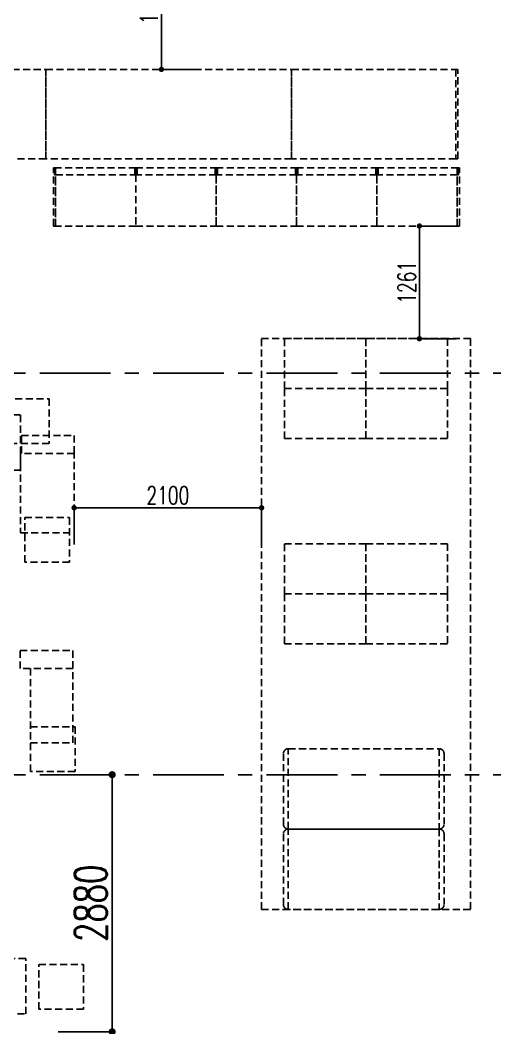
# Model space of a CAD drawing. Extents: x -119186 to 81195, y 1816 to 147180.
# Drawn here: x 41079 to 46398, y 29348 to 40635 of the extents above; entities that cross this region are included whole.
import ezdxf

# ---------------------------------------------------------------- set-up
doc = ezdxf.new("R2010")
doc.units = 0
doc.header["$LTSCALE"] = 12.7
doc.header["$MEASUREMENT"] = 0
doc.header["$PDMODE"] = 1
doc.header["$PDSIZE"] = -2
doc.linetypes.add('CENTER', pattern=[2, 1.25, -0.25, 0.25, -0.25])
doc.linetypes.add('HIDDEN2', pattern=[0.1875, 0.125, -0.0625])
doc.layers.get('0').update_dxf_attribs({"linetype": 'CONTINUOUS'})
doc.layers.get('DEFPOINTS').update_dxf_attribs({"color": 1, "linetype": 'CONTINUOUS'})
for name, color, linetype in [('A_寸法', 9, 'CONTINUOUS'), ('A_建築（什器）', 8, 'CONTINUOUS'), ('A_通り芯', 8, 'CENTER')]:
    doc.layers.add(name, color=color, linetype=linetype)
doc.styles.add('Dim', font='simplex.shx', dxfattribs={"width": 0.7, "bigfont": 'extfont2.shx'})
doc.dimstyles.new('1-200', dxfattribs={"dimscale": 200, "dimtxt": 3, "dimasz": 1, "dimexe": 1, "dimexo": 1, "dimgap": 1, "dimtad": 1, "dimdec": 0, "dimtxsty": 'Dim', "dimblk": 'DOT', "dimcen": 2.5, "dimadec": 0, "dimazin": 0, "dimtfac": 1, "dimtdec": 0, "dimtix": 1, "dimtmove": 2, "dimatfit": 3, "dimldrblk": '引出線', "dimfxl": 1, "dimlwd": -1, "dimlwe": -1, "dimarcsym": 0})

# ---------------------------------------------------------------- blocks, each defined once
blk = doc.blocks.new('_Dot')
at = {"color": 0, "linetype": 'ByBlock', "lineweight": -2}
blk.add_line((-0.5, 0), (-1, 0), dxfattribs=at)
at = {"color": 0, "linetype": 'ByBlock', "const_width": 0.5}
blk.add_lwpolyline([(-0.25, 0, 1), (0.25, 0, 1)], format="xyb", close=True, dxfattribs=at)
blk = doc.blocks.new('*D73')
at = {"layer": 'A_寸法', "color": 0, "transparency": 16777216}
for p, q in [((41481, 32183), (42110, 32183)), ((42110, 32103), (42110, 29383)), ((41504, 29303), (42110, 29303))]:
    blk.add_line(p, q, dxfattribs=at)
at = {"layer": 'DEFPOINTS', "color": 0, "transparency": 16777216}
for p in [(41481, 32183), (41504, 29303), (42110, 29303)]:
    blk.add_point(p, dxfattribs=at)
at = {"layer": 'A_寸法', "color": 0, "transparency": 16777216, "xscale": 80, "yscale": 80, "zscale": 80}
for p, rotation in [((42110, 32183), 90), ((42110, 29303), 270)]:
    blk.add_blockref('_Dot', p, dxfattribs=dict(at, rotation=rotation))
at = {"layer": 'A_寸法', "color": 0, "transparency": 16777216, "insert": (41870, 30743), "char_height": 360, "attachment_point": 5, "rotation": 90, "style": 'Dim'}
blk.add_mtext('2880', dxfattribs=at)
blk = doc.blocks.new('引出線')
at = {"color": 0, "linetype": 'ByBlock'}
for points in [[(0, 0), (-1.96, -0.4)], [(-1, 0), (0, 0)]]:
    blk.add_lwpolyline(points, dxfattribs=at)
blk = doc.blocks.new('*D139')
at = {"layer": 'A_寸法', "color": 0, "transparency": 16777216}
for p, q in [((43051, 41583), (42662, 41583)), ((42662, 40143), (42662, 41523)), ((43073, 40083), (42662, 40083))]:
    blk.add_line(p, q, dxfattribs=at)
at = {"layer": 'DEFPOINTS', "color": 0, "transparency": 16777216}
for p in [(42662, 41583), (43051, 41583), (43073, 40083)]:
    blk.add_point(p, dxfattribs=at)
at = {"layer": 'A_寸法', "color": 0, "transparency": 16777216, "xscale": 60, "yscale": 60, "zscale": 60}
for p, rotation in [((42662, 41583), 90), ((42662, 40083), 270)]:
    blk.add_blockref('_Dot', p, dxfattribs=dict(at, rotation=rotation))
at = {"layer": 'A_寸法', "color": 0, "transparency": 16777216, "insert": (42522, 40833), "char_height": 200, "attachment_point": 5, "rotation": 90, "style": 'Dim'}
blk.add_mtext('1500', dxfattribs=at)
blk = doc.blocks.new('*D135')
at = {"layer": 'A_寸法', "color": 0, "transparency": 16777216}
for p, q in [((45941, 38329), (45552, 38329)), ((45552, 37127), (45552, 38269)), ((45963, 37067), (45552, 37067))]:
    blk.add_line(p, q, dxfattribs=at)
at = {"layer": 'DEFPOINTS', "color": 0, "transparency": 16777216}
for p in [(45552, 38329), (45941, 38329), (45963, 37067)]:
    blk.add_point(p, dxfattribs=at)
at = {"layer": 'A_寸法', "color": 0, "transparency": 16777216, "xscale": 60, "yscale": 60, "zscale": 60}
for p, rotation in [((45552, 38329), 90), ((45552, 37067), 270)]:
    blk.add_blockref('_Dot', p, dxfattribs=dict(at, rotation=rotation))
at = {"layer": 'A_寸法', "color": 0, "transparency": 16777216, "insert": (45412, 37698), "char_height": 200, "attachment_point": 5, "rotation": 90, "style": 'Dim'}
blk.add_mtext('1261', dxfattribs=at)
blk = doc.blocks.new('*D133')
at = {"layer": 'A_寸法', "color": 0, "transparency": 16777216}
for p, q in [((41684, 34761), (41684, 35173)), ((41744, 35173), (43724, 35173)), ((43784, 34784), (43784, 35173))]:
    blk.add_line(p, q, dxfattribs=at)
at = {"layer": 'DEFPOINTS', "color": 0, "transparency": 16777216}
for p in [(43784, 35173), (43784, 34784), (41684, 34761)]:
    blk.add_point(p, dxfattribs=at)
at = {"layer": 'A_寸法', "color": 0, "transparency": 16777216, "xscale": 60, "yscale": 60, "zscale": 60, "rotation": 180}
blk.add_blockref('_Dot', (41684, 35173), dxfattribs=at)
at = {"layer": 'A_寸法', "color": 0, "transparency": 16777216, "xscale": 60, "yscale": 60, "zscale": 60}
blk.add_blockref('_Dot', (43784, 35173), dxfattribs=at)
at = {"layer": 'A_寸法', "color": 0, "transparency": 16777216, "insert": (42734, 35313), "char_height": 200, "attachment_point": 5, "style": 'Dim'}
blk.add_mtext('2100', dxfattribs=at)

msp = doc.modelspace()

# ---------------------------------------------------------------- linework, layer by layer
at = {"layer": 'A_建築（什器）', "color": 8, "linetype": 'HIDDEN2', "ltscale": 50}
for p, q in [((44028.68, 32419.5), (44028.68, 31629.5)), ((45828.68, 32419.5), (45828.68, 31629.5)), ((44028.68, 31519.5), (44028.68, 30729.5)), ((45828.68, 31519.5), (45828.68, 30729.5))]:
    msp.add_line(p, q, dxfattribs=at)
for points in [[(38611.16, 40082.74), (41366.16, 40082.74), (41366.16, 39082.74), (38611.16, 39082.74)], [(41366.16, 40082.74), (44121.16, 40082.74), (44121.16, 39082.74), (41366.16, 39082.74)], [(44121.16, 40082.74), (45961.16, 40082.74), (45961.16, 39082.74), (44121.16, 39082.74)], [(45961.16, 39082.74), (45981.16, 39082.74), (45981.16, 40082.74), (45961.16, 40082.74)], [(41476.16, 38328.74), (41451.16, 38328.74), (41451.16, 38982.74), (41476.16, 38982.74)], [(41476.16, 38902.74), (41463.16, 38902.74), (41463.16, 38982.74), (41476.16, 38982.74)], [(42376.16, 38982.74), (41476.16, 38982.74), (41476.16, 38902.74), (42376.16, 38902.74)], [(42363.16, 38902.74), (42376.16, 38902.74), (42376.16, 38982.74), (42363.16, 38982.74)], [(42376.16, 38982.74), (43276.16, 38982.74), (43276.16, 38902.74), (42376.16, 38902.74)], [(42389.16, 38902.74), (42376.16, 38902.74), (42376.16, 38982.74), (42389.16, 38982.74)], [(43263.16, 38902.74), (43276.16, 38902.74), (43276.16, 38982.74), (43263.16, 38982.74)], [(43276.16, 38902.74), (43289.16, 38902.74), (43289.16, 38982.74), (43276.16, 38982.74)], [(43276.16, 38982.74), (44176.16, 38982.74), (44176.16, 38902.74), (43276.16, 38902.74)], [(44163.16, 38902.74), (44176.16, 38902.74), (44176.16, 38982.74), (44163.16, 38982.74)], [(44176.16, 38902.74), (44189.16, 38902.74), (44189.16, 38982.74), (44176.16, 38982.74)], [(44176.16, 38982.74), (45076.16, 38982.74), (45076.16, 38902.74), (44176.16, 38902.74)], [(45063.16, 38902.74), (45076.16, 38902.74), (45076.16, 38982.74), (45063.16, 38982.74)], [(45076.16, 38902.74), (45089.16, 38902.74), (45089.16, 38982.74), (45076.16, 38982.74)], [(45076.16, 38982.74), (45976.16, 38982.74), (45976.16, 38902.74), (45076.16, 38902.74)], [(45976.16, 38902.74), (45989.16, 38902.74), (45989.16, 38982.74), (45976.16, 38982.74)], [(45976.16, 38328.74), (46001.16, 38328.74), (46001.16, 38982.74), (45976.16, 38982.74)], [(42376.16, 38328.74), (41476.16, 38328.74), (41476.16, 38902.74), (42376.16, 38902.74)], [(42376.16, 38328.74), (43276.16, 38328.74), (43276.16, 38902.74), (42376.16, 38902.74)], [(43276.16, 38328.74), (44176.16, 38328.74), (44176.16, 38902.74), (43276.16, 38902.74)], [(44176.16, 38328.74), (45076.16, 38328.74), (45076.16, 38902.74), (44176.16, 38902.74)], [(45076.16, 38328.74), (45976.16, 38328.74), (45976.16, 38902.74), (45076.16, 38902.74)], [(43783.68, 37067.39), (46123.68, 37067.39), (46123.68, 30674.5), (43783.68, 30674.5)], [(44041.68, 37067.39), (44953.68, 37067.39), (44953.68, 36507.39), (44041.68, 36507.39)], [(44953.68, 37067.39), (45865.68, 37067.39), (45865.68, 36507.39), (44953.68, 36507.39)], [(44041.68, 36507.39), (44953.68, 36507.39), (44953.68, 35947.39), (44041.68, 35947.39)], [(44953.68, 36507.39), (45865.68, 36507.39), (45865.68, 35947.39), (44953.68, 35947.39)], [(40903.89, 36394.3), (41403.89, 36394.3), (41403.89, 35894.3), (40903.89, 35894.3)], [(40284.16, 36212.64), (41084.16, 36212.64), (41084.16, 35592.64), (40284.16, 35592.64)], [(41094.16, 35982.64), (41684.16, 35982.64), (41684.16, 35782.64), (41094.16, 35782.64)], [(41684.16, 35782.64), (41084.16, 35782.64), (41084.16, 34892.64), (41684.16, 34892.64)], [(41131.66, 35062.64), (41631.66, 35062.64), (41631.66, 34562.64), (41131.66, 34562.64)], [(44041.68, 34770.95), (44953.68, 34770.95), (44953.68, 34210.95), (44041.68, 34210.95)], [(44953.68, 34770.95), (45865.68, 34770.95), (45865.68, 34210.95), (44953.68, 34210.95)], [(44041.68, 34210.95), (44953.68, 34210.95), (44953.68, 33650.95), (44041.68, 33650.95)], [(44953.68, 34210.95), (45865.68, 34210.95), (45865.68, 33650.95), (44953.68, 33650.95)], [(41079.16, 33572.64), (41669.16, 33572.64), (41669.16, 33372.64), (41079.16, 33372.64)], [(41194.16, 32539.64), (41669.16, 32539.64), (41669.16, 33372.64), (41194.16, 33372.64)], [(41194.16, 32719.64), (41694.16, 32719.64), (41694.16, 32219.64), (41194.16, 32219.64)], [(44083.68, 32474.5), (45773.68, 32474.5), (45773.68, 31574.5), (44083.68, 31574.5)], [(44083.68, 31574.5), (45773.68, 31574.5), (45773.68, 30674.5), (44083.68, 30674.5)], [(41141.13, 29504.5), (41141.13, 30124.5), (40811.13, 30124.5), (40811.13, 29504.5)], [(41288.43, 30055.53), (41788.43, 30055.53), (41788.43, 29555.53), (41288.43, 29555.53)]]:
    msp.add_lwpolyline(points, close=True, dxfattribs=at)
for centre, start, end in [((44083.68, 32419.5), 90, 180), ((45773.68, 32419.5), 0, 90), ((44083.68, 31629.5), 180, 270), ((45773.68, 31629.5), 270, 0), ((44083.68, 31519.5), 90, 180), ((45773.68, 31519.5), 0, 90), ((44083.68, 30729.5), 180, 270), ((45773.68, 30729.5), 270, 0)]:
    msp.add_arc(centre, 55, start, end, dxfattribs=at)
at = {"layer": 'A_通り芯', "color": 8, "ltscale": 50}
for p, q in [((15899.26, 36682.64), (73034.11, 36682.64)), ((15899.26, 32182.64), (73034.11, 32182.64))]:
    msp.add_line(p, q, dxfattribs=at)

# ---------------------------------------------------------------- dimensions: what is measured, and where the dimension line sits
at = {"layer": 'A_寸法', "color": 8}
for base, p1, p2, angle, override, picture, middle in [((42662.08, 41582.64), (43073.31, 40082.74), (43051.16, 41582.64), 90, {"dimtxt": 1, "dimasz": 0.3, "dimexe": 0, "dimexo": 0, "dimgap": 0.2}, '*D139', (42522.08, 40832.69)), ((45551.91, 38328.74), (45963.15, 37067.39), (45940.99, 38328.74), 90, {"dimtxt": 1, "dimasz": 0.3, "dimexe": 0, "dimexo": 0, "dimgap": 0.2}, '*D135', (45411.91, 37698.07)), ((42109.88, 29302.64), (41481.46, 32182.64), (41503.61, 29302.64), 270, {"dimtxt": 1.8, "dimasz": 0.4, "dimexe": 0, "dimexo": 0, "dimgap": 0.3}, '*D73', (41869.88, 30742.64))]:
    dim = msp.add_linear_dim(base=base, p1=p1, p2=p2, angle=angle, dimstyle='1-200', override=override, dxfattribs=at)
    dim.commit()
    dim.dimension.update_dxf_attribs({"geometry": picture, "text_midpoint": middle})
dim = msp.add_linear_dim(base=(43783.68, 35172.64), p1=(41683.73, 34761.4), p2=(43783.68, 34783.56), dimstyle='1-200', override={"dimtxt": 1, "dimasz": 0.3, "dimexe": 0, "dimexo": 0, "dimgap": 0.2}, dxfattribs=at)
dim.commit()
dim.dimension.update_dxf_attribs({"geometry": '*D133', "text_midpoint": (42733.7, 35312.64)})

doc.saveas('drawing.dxf')
